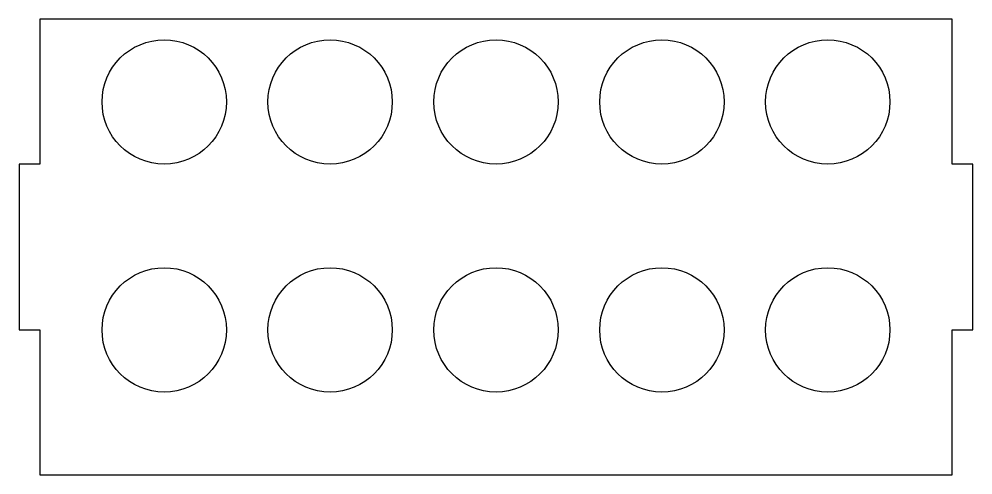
# Model space of a CAD drawing. Extents: x -115 to 115, y 75 to 185.
import ezdxf

# ---------------------------------------------------------------- set-up
doc = ezdxf.new("R2010")
doc.units = 0
doc.layers.get('0').update_dxf_attribs({"linetype": 'continuous'})

# ---------------------------------------------------------------- blocks, each defined once
blk = doc.blocks.new('FUSION001_CS')
at = {"color": 0}
blk.add_lwpolyline([(0, 185), (-110, 185), (-110, 150), (-115, 150), (-115, 110), (-110, 110), (-110, 75), (0, 75), (110, 75), (110, 110), (115, 110), (115, 150), (110, 150), (110, 185)], close=True, dxfattribs=at)
for centre in [(-80, 165, 63), (-40, 165, 63), (0, 165, 63), (40, 165, 63), (80, 165, 63), (-80, 110, 63), (-40, 110, 63), (0, 110, 63), (40, 110, 63), (80, 110, 63)]:
    blk.add_circle(centre, 15, dxfattribs=at)

msp = doc.modelspace()

# ---------------------------------------------------------------- block references
msp.add_blockref('FUSION001_CS', (0, 0))

doc.saveas('drawing.dxf')
